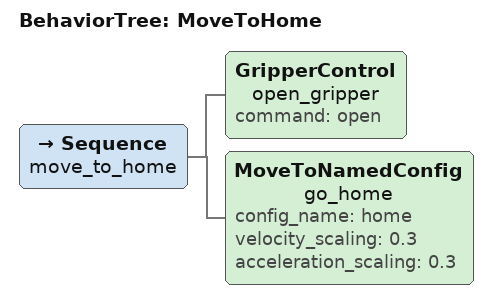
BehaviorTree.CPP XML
<root BTCPP_format="4" main_tree_to_execute="MoveToHome">

  <BehaviorTree ID="MoveToHome">
    <Sequence name="move_to_home">
      <!-- Safety: open gripper before moving home -->
      <GripperControl name="open_gripper"
                      command="open"/>

      <!-- Move to home configuration -->
      <MoveToNamedConfig name="go_home"
                         config_name="home"
                         velocity_scaling="0.3"
                         acceleration_scaling="0.3"/>
    </Sequence>
  </BehaviorTree>

</root>
